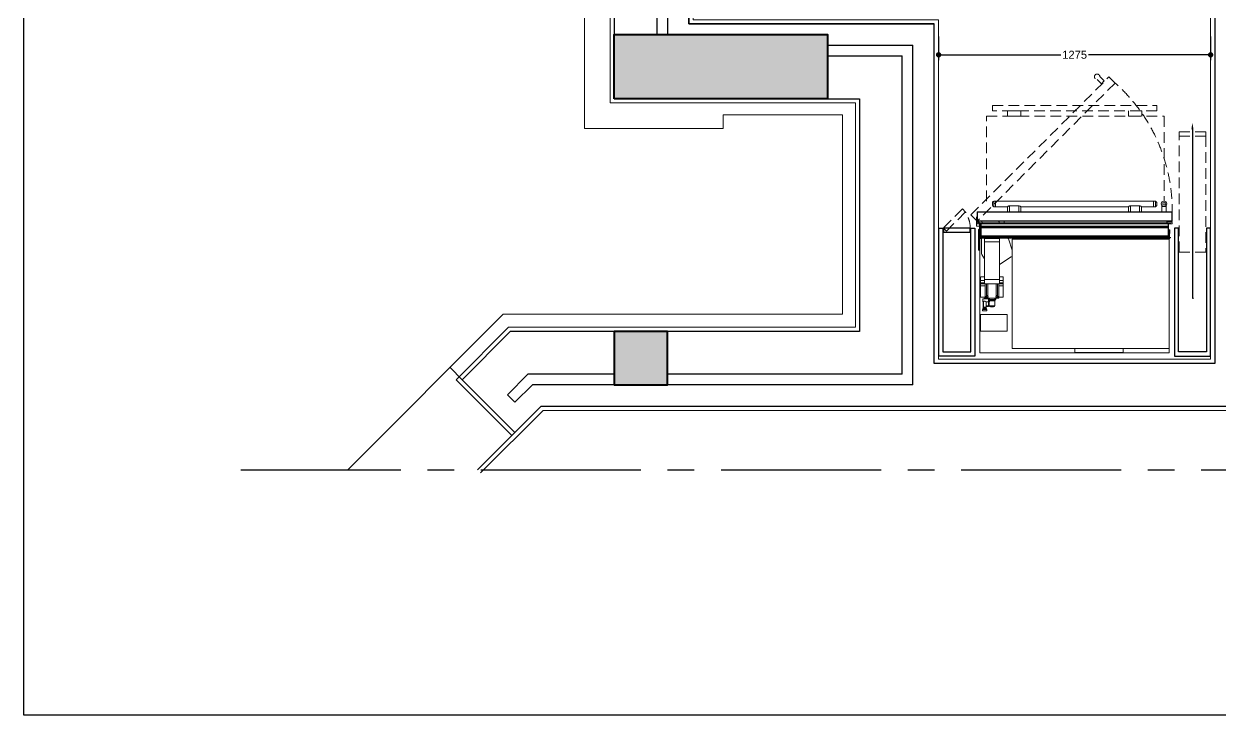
# Model space of a CAD drawing. Header units: inches. Extents: x -12478 to 399182, y -16583 to 525552.
# Drawn here: x 46772 to 52379, y 3 to 3239 of the extents above; entities that cross this region are included whole.
import ezdxf
from ezdxf import colors
from ezdxf.entities.mleader import LeaderData, LeaderLine
from ezdxf.math import Vec2, Vec3

# ---------------------------------------------------------------- set-up
doc = ezdxf.new("R2010")
doc.units = ezdxf.units.IN
doc.header["$LTSCALE"] = 1000
doc.header["$MEASUREMENT"] = 0
for name, pattern in [('HIDDEN', [0.375, 0.25, -0.125]), ('HIDDEN2', [0.1875, 0.125, -0.0625]), ('XREF-V2-GF_COLS$0$XREF-V-COLS-GF$0$CENTER2', [1.125, 0.75, -0.125, 0.125, -0.125])]:
    doc.linetypes.add(name, pattern=pattern)
doc.layers.add('8', color=8, linetype='Continuous')
doc.layers.add('A-WALL', color=7, linetype='Continuous')
for name, color, linetype, lineweight in [('A-WALL-TILE', 8, 'Continuous', 9), ('Built-in', 253, 'HIDDEN', 0), ('WOOD-HID', 8, 'HIDDEN', 18), ('XREF-V2-GF_COLS$0$A-COLS', 5, 'Continuous', 40), ('XREF-V2-GF_COLS$0$A-COLS-PATT', 252, 'Continuous', 20)]:
    doc.layers.add(name, color=color, linetype=linetype, lineweight=lineweight)
doc.styles.get("Standard").update_dxf_attribs({"font": 'arial.ttf'})
doc.dimstyles.new('chester 25', dxfattribs={"dimscale": 0.25, "dimtxt": 150, "dimasz": 100, "dimexe": 100, "dimexo": 20, "dimgap": 40, "dimtad": 0, "dimdec": 0, "dimzin": 0, "dimdsep": 46, "dimtxsty": 'Standard', "dimblk": 'DOT', "dimcen": 100, "dimclrd": 1, "dimclre": 1, "dimclrt": 3, "dimadec": 0, "dimazin": 0, "dimtfac": 1, "dimtdec": 0, "dimtofl": 0, "dimtmove": 0, "dimatfit": 3, "dimfxl": 1, "dimtolj": 1, "dimtzin": 0, "dimlwd": -1, "dimarcsym": 0})

# ---------------------------------------------------------------- blocks, each defined once
blk = doc.blocks.new('_Dot')
at = {"color": 0, "linetype": 'ByBlock', "lineweight": -2}
blk.add_line((-0.5, 0), (-1, 0), dxfattribs=at)
at = {"color": 0, "linetype": 'ByBlock', "const_width": 0.5}
blk.add_lwpolyline([(-0.25, 0, 1), (0.25, 0, 1)], format="xyb", close=True, dxfattribs=at)
blk = doc.blocks.new('*D397')
at = {"layer": '8', "color": 1, "lineweight": -2, "transparency": 16777216}
for p, q in [((51059.4, 3180.4), (51059.4, 3069.9)), ((52334.4, 3180.4), (52334.4, 3069.9))]:
    blk.add_line(p, q, dxfattribs=at)
at = {"layer": '8', "color": 1, "transparency": 16777216}
for p, q in [((51084.4, 3094.9), (51632.5, 3094.9)), ((52309.4, 3094.9), (51761.3, 3094.9))]:
    blk.add_line(p, q, dxfattribs=at)
at = {"layer": 'Defpoints', "color": 0, "transparency": 16777216}
for p in [(51059.4, 3185.4, 0), (52334.4, 3185.4, 0), (52334.4, 3094.9)]:
    blk.add_point(p, dxfattribs=at)
at = {"layer": '8', "color": 1, "transparency": 16777216, "xscale": 25, "yscale": 25, "zscale": 25, "rotation": 180}
blk.add_blockref('_Dot', (51059.4, 3094.9), dxfattribs=at)
at = {"layer": '8', "color": 1, "transparency": 16777216, "xscale": 25, "yscale": 25, "zscale": 25}
blk.add_blockref('_Dot', (52334.4, 3094.9), dxfattribs=at)
at = {"layer": '8', "color": 3, "transparency": 16777216, "insert": (51696.9, 3094.9), "char_height": 37.5, "attachment_point": 5}
blk.add_mtext('\\A1;1275', dxfattribs=at)
blk = doc.blocks.new('subzero-BI-36UG-S - RH top')
at = {"color": 7, "linetype": 'Continuous', "lineweight": 0}
for p, q in [((32.37, 29.88), (-2.57, 29.88)), ((-2.57, 29.88), (-2.57, 29.12)), ((26.43, 29.12), (-2.57, 29.12)), ((-2.57, 29.12), (-2.57, 8.94)), ((5.92, 29.84), (5.92, 29.12)), ((14.89, 29.84), (5.92, 29.84)), ((14.89, 29.84), (14.89, 29.12)), ((26.43, 29.12), (26.43, 8.94)), ((32.37, 29.88), (32.37, 8.84)), ((27.35, 25.9), (27.35, 22.85)), ((27.35, 25.9), (32.27, 25.9)), ((32.27, 25.9), (32.27, 22.85)), ((27.35, 22.85), (32.27, 22.85)), ((31.07, 22.15), (31.09, 21.92)), ((31.9, 22.15), (31.07, 22.15)), ((31.87, 21.92), (31.9, 22.15)), ((29.42, 20.04), (29.42, 19.87)), ((29.65, 20.04), (29.42, 20.04)), ((29.42, 19.87), (29.65, 19.87)), ((29.45, 20.07), (29.65, 20.07)), ((29.55, 20.29), (29.55, 20.26)), ((30.56, 20.29), (29.55, 20.29)), ((29.55, 20.26), (30.56, 20.26)), ((29.55, 20.14), (29.55, 20.11)), ((30.56, 20.14), (29.55, 20.14)), ((29.55, 20.11), (30.56, 20.11)), ((29.56, 20.3), (30.55, 20.3)), ((29.56, 20.3), (29.84, 20.3)), ((30.55, 20.25), (29.56, 20.25)), ((29.84, 20.25), (29.56, 20.25)), ((29.56, 20.15), (30.55, 20.15)), ((30.55, 20.1), (29.56, 20.1)), ((29.65, 21.2), (29.65, 20.31)), ((30.65, 21.2), (29.65, 21.2)), ((29.65, 20.31), (30.5, 20.31)), ((29.65, 20.24), (29.65, 20.16)), ((30.5, 20.24), (29.65, 20.24)), ((29.65, 20.16), (30.5, 20.16)), ((29.65, 20.09), (29.65, 19.84)), ((30.5, 20.09), (29.65, 20.09)), ((29.86, 21.41), (30.44, 21.41)), ((30.55, 20.3), (30.56, 20.3)), ((30.56, 20.25), (30.55, 20.25)), ((30.55, 20.15), (30.56, 20.15)), ((30.56, 20.1), (30.55, 20.1)), ((30.56, 20.26), (30.56, 20.29)), ((30.57, 20.29), (30.56, 20.29)), ((30.56, 20.26), (30.57, 20.26)), ((30.56, 20.11), (30.56, 20.14)), ((30.57, 20.14), (30.56, 20.14)), ((30.56, 20.11), (30.57, 20.11)), ((30.57, 20.26), (30.57, 20.29)), ((30.57, 20.11), (30.57, 20.14)), ((30.65, 20.5), (30.65, 21.2)), ((30.65, 19.84), (30.65, 19.93)), ((30.78, 20.46), (30.69, 20.46)), ((30.69, 19.96), (30.78, 19.96)), ((31.22, 21.35), (30.78, 21.34)), ((30.78, 21.25), (30.78, 21.34)), ((30.78, 21.25), (30.78, 20.51)), ((30.78, 19.92), (30.78, 20.51)), ((30.78, 19.92), (30.78, 19.83)), ((31.87, 21.92), (31.09, 21.92)), ((31.09, 21.92), (31.13, 21.88)), ((31.13, 21.88), (31.13, 21.71)), ((31.84, 21.88), (31.13, 21.88)), ((31.84, 21.71), (31.13, 21.71)), ((31.15, 21.71), (31.15, 21.7)), ((31.2, 21.7), (31.15, 21.7)), ((31.2, 21.71), (31.2, 21.53)), ((31.2, 21.53), (31.77, 21.53)), ((31.75, 21.5), (31.22, 21.5)), ((31.22, 21.5), (31.22, 21.35)), ((31.22, 20.51), (31.22, 21.25)), ((31.53, 19.83), (31.53, 19.92)), ((31.53, 19.91), (31.83, 19.91)), ((31.69, 21.15), (31.7, 21.15)), ((31.7, 21.15), (31.74, 21.15)), ((31.73, 21.15), (31.73, 20.59)), ((31.73, 20.59), (31.74, 20.59)), ((31.74, 21.15), (31.74, 20.59)), ((31.74, 20.59), (31.76, 20.59)), ((31.83, 20.51), (31.74, 20.51)), ((31.75, 21.44), (31.75, 21.5)), ((31.75, 21.44), (31.76, 21.44)), ((31.75, 21.17), (31.75, 21.15)), ((31.75, 21.11), (31.75, 21.17)), ((31.75, 21.15), (31.75, 21.15)), ((31.75, 21.14), (31.75, 21.11)), ((31.75, 21.14), (31.75, 21.14)), ((31.75, 21.09), (31.75, 21.1)), ((31.75, 21.04), (31.76, 21.04)), ((31.75, 21.03), (31.75, 21.04)), ((31.75, 21.03), (31.75, 21.03)), ((31.75, 21), (31.76, 21)), ((31.75, 20.95), (31.75, 20.97)), ((31.75, 20.97), (31.75, 20.95)), ((31.75, 20.97), (31.75, 20.97)), ((31.75, 20.95), (31.75, 20.95)), ((31.75, 20.93), (31.75, 20.9)), ((31.75, 20.87), (31.75, 20.93)), ((31.75, 20.9), (31.75, 20.9)), ((31.75, 20.89), (31.75, 20.87)), ((31.75, 20.89), (31.75, 20.89)), ((31.75, 20.85), (31.75, 20.86)), ((31.75, 20.8), (31.76, 20.8)), ((31.75, 20.79), (31.75, 20.8)), ((31.75, 20.79), (31.75, 20.79)), ((31.75, 20.51), (31.75, 20.59)), ((31.76, 21.15), (31.76, 21.44)), ((31.76, 21.1), (31.76, 21.14)), ((31.76, 21.04), (31.76, 21.09)), ((31.76, 21), (31.76, 21.03)), ((31.76, 20.9), (31.76, 20.95)), ((31.76, 20.86), (31.76, 20.89)), ((31.76, 20.8), (31.76, 20.85)), ((31.76, 20.77), (31.76, 20.79)), ((31.76, 20.67), (31.76, 20.76)), ((31.76, 20.59), (31.76, 20.66)), ((31.77, 21.53), (31.77, 21.71)), ((31.82, 21.7), (31.77, 21.7)), ((31.82, 21.7), (31.82, 21.71)), ((31.83, 19.91), (31.83, 20.51)), ((31.84, 21.88), (31.87, 21.92)), ((31.84, 21.71), (31.84, 21.88)), ((28.06, 17.55), (28.06, 19.6)), ((28.9, 19.65), (28.11, 19.65)), ((28.9, 19.82), (28.9, 17.2)), ((29.14, 19.82), (28.9, 19.82)), ((29.03, 19.64), (29.03, 19.54)), ((29.45, 19.64), (29.03, 19.64)), ((29.03, 19.54), (29.45, 19.54)), ((29.14, 19.77), (29.14, 19.82)), ((29.32, 19.82), (29.14, 19.82)), ((29.14, 19.77), (29.14, 19.64)), ((29.36, 19.77), (29.14, 19.77)), ((29.14, 19.77), (29.14, 19.77)), ((29.14, 19.3), (29.14, 17.2)), ((29.36, 19.3), (29.14, 19.3)), ((29.32, 19.77), (29.32, 19.82)), ((29.32, 19.82), (29.42, 19.82)), ((29.36, 19.77), (29.36, 19.64)), ((29.36, 19.77), (29.43, 19.77)), ((29.36, 17.2), (29.36, 19.3)), ((29.42, 19.82), (29.42, 19.77)), ((29.43, 19.82), (29.42, 19.82)), ((29.43, 19.82), (29.43, 19.77)), ((30.88, 19.82), (29.43, 19.82)), ((29.45, 19.54), (29.45, 19.64)), ((29.65, 19.84), (30.65, 19.84)), ((31.53, 19.83), (30.78, 19.83)), ((30.86, 19.64), (30.86, 19.54)), ((31.27, 19.64), (30.86, 19.64)), ((30.86, 19.54), (31.27, 19.54)), ((30.88, 19.77), (30.88, 19.82)), ((30.89, 19.82), (30.88, 19.82)), ((30.88, 19.77), (30.94, 19.77)), ((30.89, 19.77), (30.89, 19.82)), ((30.89, 19.82), (30.98, 19.82)), ((30.94, 19.64), (30.94, 19.77)), ((31.16, 19.77), (30.94, 19.77)), ((30.94, 19.3), (30.94, 17.2)), ((31.16, 19.3), (30.94, 19.3)), ((30.98, 19.82), (30.98, 19.77)), ((31.17, 19.82), (30.98, 19.82)), ((31.16, 19.64), (31.16, 19.77)), ((31.16, 19.77), (31.17, 19.77)), ((31.16, 17.2), (31.16, 19.3)), ((31.17, 19.82), (31.17, 19.77)), ((31.4, 19.82), (31.17, 19.82)), ((31.27, 19.54), (31.27, 19.64)), ((31.4, 17.2), (31.4, 19.82)), ((32.19, 19.65), (31.4, 19.65)), ((32.24, 17.55), (32.24, 19.6)), ((28.06, 17.55), (28.06, 17.22)), ((28.06, 17.55), (28.9, 17.55)), ((28.06, 16.9), (28.06, 17.22)), ((28.06, 16.9), (28.06, 16.57)), ((28.06, 15.95), (28.06, 16.57)), ((28.76, 16.57), (28.06, 16.57)), ((28.76, 15.9), (28.11, 15.9)), ((28.15, 17.15), (28.76, 17.15)), ((28.76, 16.96), (28.15, 16.96)), ((28.29, 17.1), (28.29, 17.01)), ((28.76, 17.1), (28.29, 17.1)), ((28.29, 17.01), (28.76, 17.01)), ((28.76, 17.2), (28.76, 16.38)), ((31.55, 17.2), (28.76, 17.2)), ((31.55, 16.38), (28.76, 16.38)), ((28.76, 16.36), (28.79, 9.44)), ((28.76, 16.36), (30.15, 16.36)), ((28.83, 16.38), (28.83, 16.36)), ((30.15, 16.36), (31.55, 16.36)), ((31.4, 17.55), (32.24, 17.55)), ((31.48, 16.36), (31.48, 16.38)), ((31.52, 9.44), (31.55, 16.36)), ((31.55, 16.38), (31.55, 17.2)), ((31.55, 17.15), (32.15, 17.15)), ((32.02, 17.1), (31.55, 17.1)), ((31.55, 17.01), (32.02, 17.01)), ((32.15, 16.96), (31.55, 16.96)), ((32.24, 16.57), (31.55, 16.57)), ((31.55, 15.9), (32.19, 15.9)), ((32.02, 17.01), (32.02, 17.1)), ((32.24, 17.55), (32.24, 17.22)), ((32.24, 17.22), (32.24, 16.9)), ((32.24, 16.9), (32.24, 16.57)), ((32.24, 15.95), (32.24, 16.57)), ((28.77, 13.59), (26.58, 12.22)), ((32.04, 11.78), (31.54, 12.58)), ((32.11, 8.74), (32.11, 11.51)), ((-2.57, 8.84), (-2.66, 8.84)), ((-2.66, 8.84), (-2.66, 8.78)), ((26.43, 8.94), (-2.57, 8.94)), ((-2.57, 8.94), (-2.57, 8.84)), ((-2.56, 8.83), (-2.56, 8.78)), ((26.43, 10.97), (27.13, 8.88)), ((31.52, 9.44), (28.79, 9.44)), ((32.37, 8.83), (32.37, 8.78)), ((32.47, 8.84), (32.38, 8.84)), ((32.47, 10.99), (32.63, 10.99)), ((32.47, 10.74), (32.47, 10.99)), ((32.63, 10.74), (32.47, 10.74)), ((32.47, 10.74), (32.47, 8.84)), ((32.47, 8.84), (32.47, 8.78)), ((32.63, 10.99), (32.63, 10.74)), ((32.63, 10.74), (32.63, 7.27)), ((-2.85, 8.63), (-2.85, 8.6)), ((-2.85, 8.63), (-2.66, 8.63)), ((-2.66, 8.6), (-2.85, 8.6)), ((-2.66, 8.56), (-2.66, 8.78)), ((-2.56, 8.78), (-2.66, 8.78)), ((-2.66, 7.3), (-2.66, 7.86)), ((-2.64, 8.55), (-2.65, 8.55)), ((-2.65, 7.87), (-2.64, 7.87)), ((-2.63, 7.88), (-2.63, 8.54)), ((-2.45, 7.24), (-2.6, 7.24)), ((-2.56, 8.78), (-2.56, 7.34)), ((-2.56, 7.34), (-2.45, 7.34)), ((-2.45, 8.82), (-2.45, 6.09)), ((-2.35, 8.82), (-2.45, 8.82)), ((-2.35, 6.09), (-2.35, 8.82)), ((32.15, 8.74), (-2.35, 8.74)), ((32.15, 8.67), (-2.35, 8.67)), ((32.15, 8.65), (-2.35, 8.65)), ((-2.35, 8.62), (32.15, 8.62)), ((32.15, 8.62), (-2.35, 8.62)), ((32.15, 8.52), (-2.35, 8.52)), ((32.15, 8.52), (-2.35, 8.52)), ((32.15, 8.5), (-2.35, 8.5)), ((32.15, 8.47), (-2.35, 8.47)), ((-2.35, 8.4), (32.15, 8.4)), ((32.15, 8.34), (-2.35, 8.34)), ((32.15, 6.87), (-2.35, 6.87)), ((32.15, 6.81), (-2.35, 6.81)), ((32.15, 6.74), (-2.35, 6.74)), ((32.15, 6.71), (-2.35, 6.71)), ((-2.35, 6.69), (32.15, 6.69)), ((32.15, 6.69), (-2.35, 6.69)), ((28.75, 8.82), (29, 8.74)), ((28.75, 8.82), (30.15, 8.82)), ((30.15, 8.82), (31.55, 8.82)), ((31.31, 8.74), (31.55, 8.82)), ((32.15, 8.82), (32.25, 8.82)), ((32.15, 8.69), (32.15, 8.82)), ((32.15, 8.69), (32.25, 8.69)), ((32.15, 8.69), (32.15, 6.09)), ((32.25, 8.69), (32.25, 8.82)), ((32.25, 6.09), (32.25, 8.69)), ((32.25, 7.34), (32.37, 7.34)), ((32.41, 7.24), (32.25, 7.24)), ((32.32, 7.03), (32.48, 7.03)), ((32.32, 7.03), (32.32, 6.24)), ((32.47, 8.78), (32.37, 8.78)), ((32.37, 8.78), (32.37, 8.06)), ((32.44, 8.06), (32.37, 8.06)), ((32.37, 8.06), (32.37, 7.98)), ((32.44, 7.98), (32.37, 7.98)), ((32.37, 7.34), (32.37, 7.98)), ((32.46, 7.25), (32.37, 7.17)), ((32.37, 7.16), (32.37, 7.24)), ((32.37, 7.17), (32.49, 7.05)), ((32.44, 8.54), (32.44, 8.06)), ((32.44, 8.06), (32.44, 7.98)), ((32.44, 7.98), (32.44, 7.88)), ((32.46, 8.55), (32.45, 8.55)), ((32.45, 7.87), (32.46, 7.87)), ((32.46, 7.25), (32.57, 7.14)), ((32.47, 8.78), (32.47, 8.56)), ((32.47, 8.56), (32.47, 7.86)), ((32.47, 7.86), (32.47, 7.3)), ((32.47, 7.3), (32.47, 7.27)), ((32.47, 7.27), (32.63, 7.27)), ((32.48, 7.03), (32.48, 6.24)), ((32.57, 7.14), (32.49, 7.05)), ((32.63, 8.63), (32.65, 8.63)), ((32.65, 8.6), (32.63, 8.6)), ((32.65, 8.63), (32.65, 8.6)), ((-3.1, 5.92), (-3.1, 6.09)), ((-3.1, 6.09), (-2.35, 6.09)), ((-3.1, 5.58), (-3.1, 5.54)), ((-3.09, 5.58), (-3.1, 5.58)), ((-3.1, 5.55), (-3.1, 5.55)), ((-3.1, 3.95), (-3.1, 5.54)), ((-3.07, 5.59), (-3.07, 3.9)), ((-3.07, 3.9), (-3.07, 5.59)), ((-3.04, 5.54), (-3.04, 3.95)), ((32.84, 5.54), (-3.04, 5.54)), ((32.84, 5.6), (-3.03, 5.6)), ((-3.01, 5.67), (-2.31, 5.67)), ((-3.01, 5.64), (-3.01, 5.67)), ((-3.01, 5.6), (-3.01, 5.64)), ((-3.01, 5.64), (-2.31, 5.64)), ((-3.01, 5.6), (-2.31, 5.6)), ((-2.38, 5.91), (-2.66, 5.91)), ((32.15, 6.57), (-2.35, 6.57)), ((32.15, 6.55), (-2.35, 6.55)), ((-2.35, 6.55), (-2.35, 6.09)), ((-2.35, 5.94), (-2.35, 6.09)), ((-2.35, 6.09), (-2.35, 5.96)), ((32.15, 6.09), (-2.35, 6.09)), ((32.15, 5.96), (-2.35, 5.96)), ((32.15, 5.94), (-2.35, 5.94)), ((-2.31, 5.67), (-2.31, 5.64)), ((-2.31, 5.64), (-2.31, 5.6)), ((-2.16, 5.94), (-2.16, 5.82)), ((-2.16, 5.94), (-2.16, 5.79)), ((-2.16, 5.79), (-2.12, 5.79)), ((-2.12, 5.94), (-2.12, 5.82)), ((-2.12, 5.94), (-2.12, 5.79)), ((-2.12, 5.94), (-2.12, 5.79)), ((27.9, 5.94), (27.9, 5.6)), ((31.95, 5.88), (31.95, 5.94)), ((31.97, 5.8), (31.97, 5.94)), ((32.15, 6.09), (32.15, 6.55)), ((32.15, 6.09), (32.15, 5.94)), ((32.15, 6.09), (32.9, 6.09)), ((32.15, 6.09), (32.15, 5.96)), ((32.15, 5.64), (32.81, 5.64)), ((32.47, 5.91), (32.18, 5.91)), ((32.6, 5.63), (32.2, 5.63)), ((32.32, 6.11), (32.25, 6.14)), ((32.27, 6.09), (32.25, 6.1)), ((32.32, 6.24), (32.48, 6.24)), ((32.32, 6.09), (32.32, 6.24)), ((32.4, 5.91), (32.97, 5.58)), ((33, 6.56), (32.48, 6.56)), ((32.48, 6.24), (32.48, 6.09)), ((32.73, 5.6), (32.81, 5.6)), ((32.81, 5.6), (32.81, 5.64)), ((32.84, 3.95), (32.84, 5.54)), ((32.87, 5.59), (32.87, 3.9)), ((32.87, 3.9), (32.87, 5.59)), ((32.9, 6.09), (32.9, 5.92)), ((32.9, 5.62), (32.9, 5.92)), ((32.97, 5.73), (32.9, 5.77)), ((32.96, 5.69), (32.9, 5.72)), ((32.9, 5.33), (32.9, 5.55)), ((32.9, 5.55), (32.9, 5.55)), ((32.9, 5.54), (32.9, 3.95)), ((32.9, 4.59), (32.9, 5.33)), ((32.9, 4.05), (32.9, 4.59)), ((33.02, 5.69), (32.96, 5.69)), ((33.02, 5.73), (32.97, 5.73)), ((33.02, 5.73), (33.02, 6.54)), ((33.02, 5.73), (33.02, 5.69)), ((33.02, 5.51), (33.02, 5.69)), ((33.02, 5.07), (33.02, 5.5)), ((32.84, 3.95), (-3.04, 3.95)), ((32.84, 3.89), (-3.03, 3.89)), ((-1.97, 2.77), (-1.97, 3.89)), ((-1.96, 2.77), (-1.97, 2.77)), ((-1.22, 2.77), (-1.24, 2.77)), ((-1.22, 2.77), (-1.22, 3.89)), ((-0.25, 2.45), (-0.25, 2.7)), ((-0.25, 2.2), (-0.25, 2.45)), ((0, 2.45), (0, 2.95)), ((0.32, 2.95), (0, 2.95)), ((0, 1.95), (0, 2.45)), ((0.32, 1.95), (0.32, 2.95)), ((0.32, 2.45), (0.32, 2.95)), ((2.53, 2.95), (0.32, 2.95)), ((0.32, 2.89), (0.32, 2.89)), ((0.32, 1.95), (0.32, 2.45)), ((2.53, 3.89), (2.53, 2.95)), ((2.9, 2.8), (2.8, 2.8)), ((2.9, 2.8), (2.9, 3.89)), ((2.9, 2.8), (4.59, 2.8)), ((4.59, 2.8), (4.59, 3.89)), ((4.7, 2.8), (4.59, 2.8)), ((24.84, 2.95), (4.96, 2.95)), ((4.97, 2.95), (4.97, 3.89)), ((24.84, 3.89), (24.84, 2.95)), ((25.21, 2.8), (25.11, 2.8)), ((25.21, 2.8), (25.21, 3.89)), ((25.21, 2.8), (26.9, 2.8)), ((26.9, 2.8), (26.9, 3.89)), ((27.01, 2.8), (26.9, 2.8)), ((27.28, 2.95), (27.28, 3.89)), ((29.48, 2.95), (27.28, 2.95)), ((29.48, 1.95), (29.48, 2.95)), ((29.49, 2.89), (29.48, 2.89)), ((29.81, 2.95), (29.49, 2.95)), ((29.49, 2.95), (29.49, 2.45)), ((29.49, 2.45), (29.49, 1.95)), ((29.81, 2.95), (29.81, 2.45)), ((29.81, 2.45), (29.81, 1.95)), ((30.06, 2.7), (30.06, 2.45)), ((30.06, 2.45), (30.06, 2.2)), ((32.9, 4.05), (32.9, 4.05)), ((32.9, 4.05), (32.9, 4.02)), ((32.9, 4.02), (32.9, 4.02)), ((0, 1.95), (0.32, 1.95)), ((0.32, 2.02), (0.32, 2.02)), ((0.32, 1.95), (29.48, 1.95)), ((29.48, 2.02), (29.49, 2.02)), ((29.49, 1.95), (29.81, 1.95))]:
    blk.add_line(p, q, dxfattribs=at)
for points in [[(30.65, 19.93), (30.65, 19.93), (30.64, 19.96), (30.62, 20.02), (30.59, 20.1), (30.58, 20.2), (30.58, 20.28), (30.6, 20.36), (30.62, 20.43), (30.64, 20.48), (30.65, 20.5), (30.65, 20.5), (30.65, 20.5), (30.65, 20.5)], [(30.69, 20.46), (30.69, 20.46), (30.68, 20.45), (30.65, 20.4), (30.65, 20.4), (30.63, 20.34), (30.61, 20.27), (30.61, 20.2), (30.62, 20.12), (30.62, 20.11), (30.65, 20.04), (30.67, 19.99), (30.69, 19.97), (30.69, 19.97)], [(30.69, 20.46), (30.69, 20.46), (30.68, 20.47), (30.68, 20.47)], [(30.78, 21.25), (30.88, 21.25), (31.22, 21.25)], [(31.22, 21.25), (31.23, 21.26), (31.23, 21.28), (31.23, 21.3), (31.23, 21.32), (31.22, 21.33), (31.22, 21.34), (31.22, 21.35), (31.22, 21.35)], [(31.22, 20.51), (31.23, 20.51), (31.26, 20.48), (31.31, 20.44), (31.38, 20.39), (31.43, 20.37), (31.48, 20.36), (31.52, 20.37), (31.58, 20.39), (31.66, 20.45), (31.72, 20.49), (31.74, 20.51), (31.74, 20.51)], [(31.75, 21.17), (31.75, 21.17), (31.75, 21.17)], [(31.75, 21.15), (31.76, 21.15), (31.76, 21.15)], [(31.76, 21.14), (31.76, 21.14), (31.75, 21.14)], [(31.75, 21.11), (31.75, 21.11), (31.75, 21.11)], [(31.75, 21.04), (31.75, 21.03), (31.75, 21.03)], [(31.75, 21.04), (31.75, 21.04), (31.76, 21.04), (31.76, 21.04)], [(31.76, 20.95), (31.76, 20.95), (31.75, 20.95)], [(31.75, 20.93), (31.75, 20.93), (31.75, 20.93)], [(31.75, 20.9), (31.76, 20.9), (31.76, 20.9)], [(31.76, 20.89), (31.76, 20.89), (31.75, 20.89)], [(31.75, 20.87), (31.75, 20.87), (31.75, 20.87)], [(31.75, 20.8), (31.75, 20.79), (31.75, 20.79)], [(31.75, 20.8), (31.75, 20.8), (31.76, 20.8), (31.76, 20.8)], [(31.75, 20.71), (31.75, 20.7), (31.75, 20.68), (31.76, 20.67), (31.76, 20.67), (31.76, 20.67)], [(28.06, 17.22), (28.07, 17.18), (28.1, 17.16), (28.11, 17.16), (28.15, 17.15)], [(28.15, 16.96), (28.11, 16.96), (28.08, 16.94), (28.06, 16.91), (28.06, 16.9)], [(32.15, 17.15), (32.19, 17.16), (32.23, 17.18), (32.24, 17.21), (32.24, 17.22)], [(32.24, 16.9), (32.24, 16.91), (32.22, 16.94), (32.19, 16.96), (32.15, 16.96)], [(32.97, 5.73), (32.97, 5.73), (32.97, 5.73), (32.97, 5.72), (32.97, 5.72), (32.97, 5.71), (32.96, 5.7), (32.96, 5.7), (32.96, 5.69)], [(4.7, 2.8), (4.78, 2.83), (4.87, 2.88), (4.91, 2.91), (4.95, 2.93), (4.97, 2.95), (4.96, 2.95)], [(27.01, 2.8), (27.1, 2.83), (27.18, 2.88), (27.23, 2.91), (27.26, 2.93), (27.28, 2.95), (27.28, 2.95)]]:
    blk.add_lwpolyline(points, dxfattribs=at)
for radius in [0.5, 0.25]:
    blk.add_circle((-1.6, 2.43), radius, dxfattribs=at)
for centre, radius, start, end in [((29.37, 19.87), 0.05, 270, 0), ((29.45, 20.04), 0.03, 90, 180), ((29.56, 20.29), 0.01, 90, 180), ((29.56, 20.26), 0.01, 180, 270), ((29.56, 20.14), 0.01, 90, 180), ((29.56, 20.11), 0.01, 180, 270), ((29.64, 20.31), 0.01, 270, 0), ((29.64, 20.24), 0.01, 0, 90), ((29.64, 20.16), 0.01, 270, 0), ((29.64, 20.09), 0.01, 0, 90), ((29.86, 21.2), 0.21, 90, 180), ((30.44, 21.2), 0.21, 0, 90), ((30.51, 20.3), 0.00891, 171.7146, 258.0697), ((30.5, 20.29), 0.0194, 28.5066, 83.5948), ((30.51, 20.24), 0.00891, 101.9226, 188.2868), ((30.5, 20.26), 0.0194, 276.4101, 331.4824), ((30.51, 20.15), 0.00891, 171.7146, 258.0697), ((30.5, 20.14), 0.0194, 28.5213, 83.58), ((30.51, 20.09), 0.00891, 101.9303, 188.2854), ((30.5, 20.11), 0.0194, 276.4115, 331.4871), ((30.55, 20.29), 0.00888, 351.2137, 76.8894), ((30.55, 20.26), 0.00888, 283.118, 8.7789), ((30.55, 20.14), 0.00888, 351.2211, 76.882), ((30.55, 20.11), 0.00888, 283.1106, 8.7863), ((30.56, 20.29), 0.01, 0, 90), ((30.56, 20.26), 0.01, 270, 0), ((30.56, 20.14), 0.01, 0, 90), ((30.56, 20.11), 0.01, 270, 0), ((30.68, 20.5), 0.0265, 170.0223, 203.0386), ((30.69, 19.93), 0.0331, 89.3989, 177.8109), ((30.69, 20.5), 0.0328, 196.5231, 249.003), ((31.2, 21.5), 0.025, 0, 87.7076), ((31.77, 21.5), 0.025, 92.2924, 180), ((31.77, 21.09), 0.0133, 136.5566, 178.0041), ((31.74, 23.48), 2.39, 270.2064, 270.3122), ((31.77, 24.17), 3.08, 269.715, 269.7969), ((31.77, 24.73), 3.7, 269.7218, 269.7901), ((31.76, 21.03), 0.00279, 197.8641, 256.1967), ((31.79, 20.99), 0.0416, 156.6111, 184.368), ((31.84, 20.98), 0.0874, 166.9946, 184.6198), ((32.55, 20.97), 0.801, 178.4772, 180.1691), ((31.75, 22.59), 1.64, 270.1954, 270.2918), ((31.77, 20.85), 0.0133, 136.5512, 178.004), ((31.74, 23.24), 2.39, 270.2064, 270.3122), ((31.77, 23.93), 3.08, 269.715, 269.7969), ((31.74, 18.4), 2.39, 89.6878, 89.7936), ((31.76, 20.79), 0.00278, 197.8612, 256.2358), ((31.87, 20.73), 0.123, 161.9453, 187.9033), ((32.22, 20.7), 0.464, 173.2115, 178.907), ((32.17, 20.72), 0.415, 181.4685, 188.9197), ((31.64, 20.99), 0.119, 357.2365, 7.1513), ((31.62, 20.98), 0.139, 355.974, 7.3774), ((28.11, 19.6), 0.05, 90, 180), ((28.84, 19.3), 0.3, 0, 50.7882), ((29.69, 19.31), 0.329, 136.9139, 181.3376), ((29.64, 19.84), 0.015, 270, 0), ((30.67, 19.84), 0.015, 180, 270), ((30.62, 19.31), 0.322, 358.1397, 43.6088), ((31.46, 19.3), 0.3, 129.2118, 180), ((32.19, 19.6), 0.05, 0, 90), ((28.11, 15.95), 0.05, 180, 270), ((28, 16.53), 0.637, 63.2361, 76.1429), ((28, 17.58), 0.637, 283.8571, 296.7639), ((32.3, 16.54), 0.631, 103.802, 116.8189), ((32.3, 17.58), 0.631, 243.1811, 256.198), ((32.19, 15.95), 0.05, 270, 0), ((26.84, 11.8), 0.5, 122.0184, 145.8938), ((31.61, 11.51), 0.5, 0, 32.1309), ((-2.57, 8.83), 0.005, 0, 89.9973), ((26.65, 8.72), 0.5, 2.5388, 18.452), ((23.17, 9.42), 5.61, 353.8581, 0.25), ((37.13, 9.42), 5.61, 179.75, 186.1419), ((32.38, 8.83), 0.005, 89.9922, 180), ((-2.65, 8.56), 0.01, 180, 270), ((-2.65, 7.86), 0.01, 90, 180), ((-2.6, 7.3), 0.06, 180, 270), ((-2.64, 8.54), 0.01, 0, 90), ((-2.64, 7.88), 0.01, 270, 0), ((32.51, 7.03), 0.192, 135, 180), ((32.41, 7.3), 0.06, 270, 0), ((32.45, 8.54), 0.01, 90, 180), ((32.45, 7.88), 0.01, 180, 270), ((32.46, 8.56), 0.01, 270, 0), ((32.46, 7.86), 0.01, 0, 90), ((32.44, 7.27), 0.028, 315, 0), ((32.51, 7.03), 0.028, 135, 179.9854), ((32.44, 7.27), 0.192, 315, 0), ((-3.04, 5.92), 0.06, 180, 285.8639), ((-3.01, 5.58), 0.09, 90, 180), ((-3.01, 5.55), 0.09, 90, 180), ((-3.03, 5.54), 0.062, 121.073, 180), ((-3.03, 5.54), 0.062, 90, 121.073), ((-3.03, 5.54), 0.062, 90, 121.073), ((-3.1, 5.54), 0.062, 0, 58.927), ((-2.66, 4.59), 1.32, 90, 105.8639), ((-3.01, 5.55), 0.054, 90, 101.6941), ((-2.38, 5.94), 0.03, 270, 0), ((-2.31, 5.82), 0.152, 270, 0), ((-2.31, 5.79), 0.188, 270, 0), ((-2.31, 5.79), 0.152, 270, 0), ((-2.31, 5.79), 0.19, 275.5139, 0), ((-2.31, 5.82), 0.19, 352.7957, 0), ((32.2, 7.93), 4, 209.8973, 215.6512), ((32.2, 5.88), 0.25, 180, 270), ((32.18, 5.94), 0.03, 180, 270), ((32.47, 4.59), 1.32, 74.1361, 90), ((32.6, 5.33), 0.3, 63.6712, 90), ((32.81, 5.55), 0.09, 0, 90), ((32.81, 5.55), 0.054, 78.3059, 90), ((32.84, 5.92), 0.06, 254.1361, 0), ((32.84, 5.54), 0.062, 58.927, 90), ((32.84, 5.54), 0.062, 58.927, 90), ((32.91, 5.54), 0.062, 121.073, 180), ((32.84, 5.54), 0.062, 0, 58.927), ((32.6, 5.33), 0.3, 0, 3.3084), ((32.58, 5.07), 0.438, 317.0763, 0), ((32.47, 4.59), 0.438, 357.262, 0), ((32.92, 5.5), 0.1, 0, 60), ((33, 6.54), 0.02, 0, 90), ((-3.03, 3.95), 0.062, 180, 238.927), ((-3.1, 3.95), 0.062, 301.073, 0), ((-3.03, 3.95), 0.062, 238.927, 270), ((-3.03, 3.95), 0.062, 238.927, 270), ((0, 2.7), 0.25, 90, 180), ((3.15, 3.73), 0.996, 231.6864, 249.471), ((25.46, 3.73), 0.996, 231.6865, 249.4709), ((29.81, 2.7), 0.25, 0, 90), ((32.91, 3.95), 0.062, 180, 238.927), ((32.84, 3.95), 0.062, 270, 301.073), ((32.84, 3.95), 0.062, 270, 301.073), ((32.84, 3.95), 0.062, 301.073, 0), ((0, 2.2), 0.25, 180, 270), ((29.81, 2.2), 0.25, 270, 0)]:
    blk.add_arc(centre, radius, start, end, dxfattribs=at)
for centre, major_axis, ratio, start_param, end_param in [((28.92, 20.21), (17.19, 0), 0.017455, 1.436424, 1.46225), ((23.34, 20.21), (68.75, 0), 0.004363, 4.820935, 4.831805), ((31.48, 21.44), (0, 0.455), 0.57735, 4.032674, 4.712389), ((31.48, 21.44), (0, 0.472), 0.57735, 4.061989, 4.712389), ((31.48, 21.13), (0, 21.65), 0.012586, 4.704178, 4.705036)]:
    blk.add_ellipse(centre, major_axis=major_axis, ratio=ratio, start_param=start_param, end_param=end_param, dxfattribs=at)
blk = doc.blocks.new('fridge+freezer drawer')
at = {"layer": 'Built-in', "linetype": 'HIDDEN2', "lineweight": 0, "ltscale": 0.4}
for points in [[(4419.6, 2345.4), (5066.2, 2992), (5095.3, 2962.8), (4448.7, 2316.3)], [(4520.2, 2857.4), (5290.1, 2857.4), (5290.1, 2832), (4520.2, 2832)], [(4652.8, 2832), (4590.8, 2832), (4590.8, 2808.1), (4652.8, 2808.1)], [(5219.5, 2832), (5157.6, 2832), (5157.6, 2808.1), (5219.5, 2808.1)]]:
    blk.add_lwpolyline(points, close=True, dxfattribs=at)
blk.add_lwpolyline([(5043.7, 2972.4), (5030.5, 2959.2), (5010.4, 2979.3, -2.303389), (5023.6, 2992.5, -0.661259), (5023.9, 2992.8), (5043.9, 2972.7)], format="xyb", dxfattribs=at)
blk.add_lwpolyline([(4491.6, 2408.8), (4491.6, 2808.1), (5324.3, 2808.1), (5324.3, 2408.8)], dxfattribs=at)
blk.add_arc((4565.7, 2367.3), 796.9, 358.4269, 48.3546, dxfattribs=at)
at = {"lineweight": 0, "xscale": 25.4, "yscale": 25.4, "zscale": 25.4, "rotation": 180}
blk.add_blockref('subzero-BI-36UG-S - RH top', (5283.7, 2458.4), dxfattribs=at)

msp = doc.modelspace()

# ---------------------------------------------------------------- hatches: boundary and pattern name
at = {"layer": 'XREF-V2-GF_COLS$0$A-COLS-PATT'}
for points in [[(49539.4, 2889.5), (49539.4, 3189.5), (50539.4, 3189.5), (50539.4, 2889.5)], [(49789.4, 1799.5), (49539.4, 1799.5), (49539.4, 1549.9), (49789.4, 1549.9)]]:
    msp.add_hatch(color=256, dxfattribs=at).paths.add_polyline_path(points)

# ---------------------------------------------------------------- linework, layer by layer
at = {"layer": '8', "color": 1}
msp.add_lwpolyline([(46772.5, 14341.6), (65403.2, 14341.6), (65403.2, 2.5), (46772.5, 2.5)], close=True, dxfattribs=at)
at = {"layer": '8', "color": 1, "elevation": 0}
for points in [[(51230, 2283.7), (51230, 1683.7), (51060, 1683.7), (51060, 2283.7), (51080, 2283.7), (51080, 1703.7), (51210, 1703.7), (51210, 2283.7), (51230, 2283.7)], [(52164.4, 2283.7), (52164.4, 1683.7), (52334.4, 1683.7), (52334.4, 2283.7), (52314.4, 2283.7), (52314.4, 1703.7), (52184.4, 1703.7), (52184.4, 2283.7), (52164.4, 2283.7)]]:
    msp.add_lwpolyline(points, dxfattribs=at)
msp.add_lwpolyline([(51208, 2283.7), (51082, 2283.7), (51082, 2263.7), (51208, 2263.7)], close=True, dxfattribs=at)
at = {"layer": 'A-WALL'}
for p, q in [((49889.3, 6149.5, 0), (49889.4, 3239.5, 0)), ((49889.4, 3239.5, 0), (51039.4, 3239.5, 0)), ((51039.4, 1649.5, 0), (51039.4, 3239.5, 0)), ((52334.4, 1649.5, 0), (51039.4, 1649.5, 0))]:
    msp.add_line(p, q, dxfattribs=at)
at = {"layer": 'A-WALL', "color": 1}
for p, q in [((49739.3, 5749.5, 0), (49739.4, 3189.5, 0)), ((49789.3, 5749.5, 0), (49789.4, 3189.5, 0)), ((50539.4, 3139.5, 0), (50939.4, 3139.5, 0)), ((50939.4, 1549.5, 0), (50939.4, 3139.5, 0)), ((50539.4, 3089.5, 0), (50889.4, 3089.5, 0)), ((50889.4, 1599.5, 0), (50889.4, 3089.5, 0)), ((49038.2, 1502.7, 0), (49135, 1599.5, 0)), ((49539.4, 1599.5, 0), (49135, 1599.5, 0)), ((50889.4, 1599.5, 0), (49789.4, 1599.5, 0)), ((49073.6, 1467.3, 0), (49155.7, 1549.5, 0)), ((49539.4, 1549.5, 0), (49155.7, 1549.5, 0)), ((50939.4, 1549.5, 0), (49789.4, 1549.9, 0)), ((49073.6, 1467.3, 0), (49038.2, 1502.7, 0))]:
    msp.add_line(p, q, dxfattribs=at)
at = {"layer": 'A-WALL', "elevation": 0}
for points in [[(54414.3, 6349.5), (50889.3, 6349.5), (49889.3, 6349.5), (49889.3, 6692), (49539.3, 6692), (49539.3, 5749.5), (49539.4, 2889.5), (50689.4, 2889.5), (50689.4, 1799.5), (49052.2, 1799.5), (48826.1, 1573.4), (49073.6, 1325.9)], [(54314.4, 4849.9), (52354.4, 4849.9), (52354.4, 1649.5), (51039.4, 1649.5), (51039.4, 3239.5), (49889.4, 3239.5), (49889.3, 6149.5), (54314.3, 6149.5)], [(48898.9, 1151.2), (49197.1, 1449.5), (54514.4, 1449.5), (54514.4, 1649.5), (54414.4, 1649.5), (54414.4, 3649.9), (54314.4, 3649.9), (54314.4, 1649.5), (52454.4, 1649.5), (52454.4, 4749.9), (54314.3, 4749.9), (54314.3, 4549.9), (54414.3, 4549.9), (54414.3, 4549.9), (54414.4, 5049.5), (54414.4, 5049.5)]]:
    msp.add_lwpolyline(points, dxfattribs=at)
at = {"layer": 'A-WALL-TILE'}
msp.add_line((48826.1, 1573.4), (48769.5, 1630), dxfattribs=at)
at = {"layer": 'A-WALL-TILE', "elevation": 0}
msp.add_lwpolyline([(48290.8, 1151.2), (49019, 1879.5), (50609.4, 1879.5), (50609.4, 2814.5), (50049.4, 2814.5), (50049.4, 2749.5), (49399.4, 2749.5), (49399.4, 3399.5), (49459.4, 3399.5), (49459.3, 6742), (49889.3, 6742), (49889.3, 6692)], dxfattribs=at)
at = {"layer": 'A-WALL-TILE', "lineweight": 0, "elevation": 0}
for points in [[(54434.3, 6369.5), (50889.3, 6369.5), (49909.3, 6369.5), (49909.3, 6712), (49519.3, 6712), (49519.3, 5749.5), (49519.4, 2869.5), (50669.4, 2869.5), (50669.4, 1819.5), (49043.9, 1819.5), (48797.8, 1573.4), (49059.5, 1311.8)], [(54294.4, 4869.9), (52334.4, 4869.9), (52334.4, 1669.5), (51059.4, 1669.5), (51059.4, 3259.5), (49909.4, 3259.5), (49909.3, 6129.5), (54294.3, 6129.5)], [(48913, 1137.1), (49205.4, 1429.5), (54514.4, 1429.5)]]:
    msp.add_lwpolyline(points, dxfattribs=at)
at = {"layer": 'Built-in', "linetype": 'HIDDEN2', "ltscale": 0.4, "elevation": 0}
msp.add_lwpolyline([(49889.4, 3239.5), (49889.4, 3239.5)], dxfattribs=at)
at = {"layer": 'Defpoints', "linetype": 'XREF-V2-GF_COLS$0$XREF-V-COLS-GF$0$CENTER2'}
msp.add_line((47789.6, 1151.2), (65183.1, 1151.2), dxfattribs=at)
at = {"layer": 'WOOD-HID', "linetype": 'HIDDEN2', "ltscale": 0.4, "elevation": 0}
for points in [[(52186.4, 2733.7), (52312.4, 2733.7), (52312.4, 2713.7), (52186.4, 2713.7)], [(52186.4, 2713.7), (52312.4, 2713.7), (52312.4, 2170.1), (52186.4, 2170.1)], [(51096.2, 2269.5), (51185.3, 2358.6), (51171.1, 2372.8), (51082, 2283.7)]]:
    msp.add_lwpolyline(points, close=True, dxfattribs=at)
at = {"layer": 'WOOD-HID', "linetype": 'HIDDEN2', "ltscale": 0.4}
msp.add_arc((51063.8, 2280.8, 0), 144.2, 1.1416, 32.6516, dxfattribs=at)
at = {"layer": 'XREF-V2-GF_COLS$0$A-COLS', "elevation": 0}
for points in [[(49539.4, 2889.5), (49539.4, 3189.5), (50539.4, 3189.5), (50539.4, 2889.5)], [(49539.4, 2889.5), (49539.4, 3189.5), (50539.4, 3189.5), (50539.4, 2889.5)], [(49539.4, 1799.5), (49539.4, 1549.9), (49789.4, 1549.9), (49789.4, 1799.5)], [(49539.4, 1799.5), (49539.4, 1549.9), (49789.4, 1549.9), (49789.4, 1799.5)]]:
    msp.add_lwpolyline(points, close=True, dxfattribs=at)

# ---------------------------------------------------------------- block references
at = {"layer": '8', "color": 2}
msp.add_blockref('fridge+freezer drawer', (46791.7, 0), dxfattribs=at)

# ---------------------------------------------------------------- dimensions: what is measured, and where the dimension line sits
dim = msp.add_linear_dim(base=(52334.4, 3094.9), p1=(51059.4, 3185.4, 0), p2=(52334.4, 3185.4, 0), dimstyle='chester 25', dxfattribs=at)
dim.commit()
dim.dimension.update_dxf_attribs({"geometry": '*D397', "text_midpoint": (51696.9, 3094.9)})

# ---------------------------------------------------------------- leaders
at = {"layer": 'Built-in', "linetype": 'HIDDEN2', "ltscale": 0.4}
ml = msp.add_multileader_mtext('Standard', dxfattribs=at)
ml.set_content('', color=3)
ml.set_leader_properties(color=1)
ml.build(insert=Vec2(0, 0))
ml.multileader.update_dxf_attribs({"dogleg_length": 5, "arrow_head_size": 30})
ctx = ml.context
ctx.base_point, ctx.char_height, ctx.arrow_head_size, ctx.landing_gap_size, ctx.plane_origin = Vec3(52254.4, 1955.3, 0), 5, 30, 1, Vec3(52249.4, 2723.7, 0)
notes = []
notes.append((ctx, [(0, (1, 1, 0), (52249.4, 1955.3, 0), (1, 0), 5, [(0, [(52249.1, 2776.1, 0)], 0, [])])]))
ctx.mtext.insert, ctx.mtext.flow_direction = Vec3(52255.4, 1957.8, 0), 5
for ctx, leaders in notes:
    for number, flags, end, landing, length, lines in leaders:
        leader = LeaderData()
        leader.index, (leader.has_last_leader_line, leader.has_dogleg_vector, leader.attachment_direction) = number, flags
        leader.last_leader_point, leader.dogleg_vector, leader.dogleg_length = Vec3(end), Vec3(landing), length
        for number, points, colour, breaks in lines:
            line = LeaderLine()
            line.index, line.vertices, line.color, line.breaks = number, Vec3.list(points), colors.encode_raw_color(colour), breaks
            leader.lines.append(line)
        ctx.leaders.append(leader)

doc.saveas('drawing.dxf')
